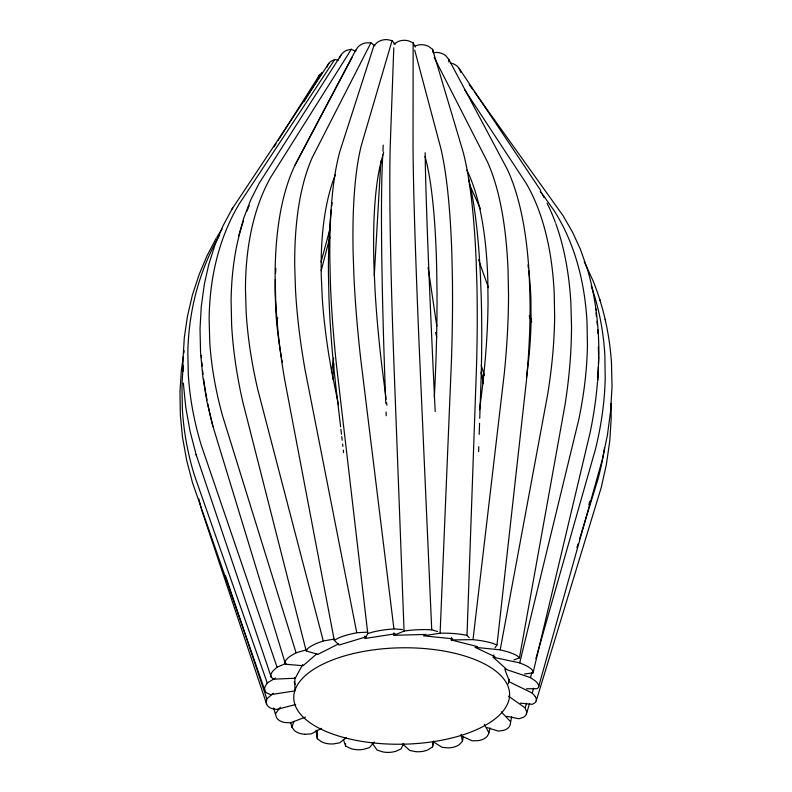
<?xml version="1.0" encoding="UTF-8"?>
<svg xmlns="http://www.w3.org/2000/svg" width="792" height="792" viewBox="0 0 792 792"><rect width="100%" height="100%" fill="white"/><g stroke="black" fill="none" stroke-linecap="round" stroke-linejoin="round"><path stroke-width="1.19" d="M393.921 44.075L398.267 41.461A16.008 15.434 0.5 0 1 408.474 40.808L413.147 42.847L413.028 143.778A394.99 8.662 87 0 0 415.483 249.846L416.344 274.26A394.99 8.662 87 0 0 419.661 357.103L431.729 629.808L437.57 631.511M478.606 451.658L478.774 446.708M479.19 434.353L479.566 423.225M479.734 418.285L481.17 376.259A367.943 62.766 -84.6 0 0 481.318 300.039L480.506 277.408A367.943 62.766 -84.6 0 0 468.418 178.23M393.792 47.777L390.258 145.154A394.733 14.177 87.1 0 0 390.614 251.272L391.169 275.685A394.733 14.177 87.1 0 0 393.733 358.509L404.059 631.066L394.01 635.313L393.931 632.848M469.22 637.679L467.013 635.362L476.566 364.746A393.872 64.934 -84.6 0 0 476.853 282.437L476.042 258.123A393.872 64.934 -84.6 0 0 463.112 151.876L432.551 49.322L428.601 46.391A16.008 15.216 -23.3 0 0 418.612 44.926L415.315 45.857M452.697 638.788L423.492 635.827L440.114 633.164L451.4 361.924A394.772 59.697 -84.5 0 0 452.42 279.467L451.885 255.133A394.772 59.697 -84.5 0 0 440.956 148.866L414.711 50.134M597.752 380.546L598.851 356.519M382.942 151.222L383.229 145.114M374.25 275.814L380.873 160.934M448.717 61.905L448.866 59.499L445.906 55.866A15.988 14.682 -33.6 0 0 436.897 52.421L433.551 52.648M333.828 363.251L333.085 374.349A474.596 67.063 -83.3 0 0 332.788 379.2M402.633 743.995L409.83 750.489L416.087 751.697A20.206 14.216 8.2 0 0 428.165 749.757L432.59 746.816L433.105 741.906M495.05 647.797L496.99 645.015L526.383 381.071A394.782 135.076 -75.7 0 0 530.036 300.524L529.284 276.517A394.782 135.076 -75.7 0 0 507.167 169.042L448.866 59.499M451.519 637.511L451.212 639.956L473.012 639.619L504.187 374.408A396.792 130.868 -75.6 0 0 508.523 293.575L508.028 269.508A396.792 130.868 -75.6 0 0 487.535 162.033L434.155 57.43M479.526 409.801L479.982 406.128A377.091 122.017 -75.5 0 0 488.03 302.287L487.793 279.507A377.091 122.017 -75.5 0 0 466.864 170.102M183.338 356.558L181.328 370.547L179.962 391.951L180.348 414.949L182.467 436.986L186.684 460.429L192.525 482.754L264.815 690.357M183.843 353.064L184.18 350.737M432.59 746.816L433.481 741.025M513.869 659.974L519.453 657.875L565.102 404.316A397.98 199.079 -65.6 0 0 571.517 326.492L570.874 302.97A397.98 199.079 -65.6 0 0 555.786 223.582M432.937 741.589L442.134 747.361L448.44 747.886A20.345 13.593 13.5 0 0 459.231 744.698L462.449 741.332L463.34 736.491M494.98 656.736L475.032 647.321L500.188 649.836L547.638 394.584A401 196.416 -65.5 0 0 554.648 316.384L554.202 292.763A401 196.416 -65.5 0 0 526.126 183.239L464.597 89.664M524.542 674.032L533.046 672.824L532.719 670.705A22.146 6.178 15.3 0 0 525.65 665.419L519.71 662.874L493.228 657.271L493.832 654.875M533.046 672.824L590.218 432.155A403.811 254.588 -53.2 0 0 597.505 381.665M519.71 662.874L578.596 420.344A407.702 253.658 -53.1 0 0 587.436 345.47L587.03 322.443A407.702 253.658 -53.1 0 0 553.954 210.385L540.352 191.258M461.033 735.798L472.21 740.807L478.229 740.659A20.562 12.712 17.2 0 0 487.1 736.382L488.525 734.016L490.08 727.937M508.157 683.912L509.494 679.209M383.665 152.054L379.972 166.36A372.883 74.824 78.4 0 0 374.022 267.27L375.032 289.941A372.883 74.824 78.4 0 0 381.873 366.102L386.11 399.168M321.176 270.656L329.888 237.303M276.448 322.601L277.735 317.849M321.067 261.914L329.789 229.69M588.812 504.831L589.812 501.267M526.551 688.773L537.223 688.693L538.441 687.426L602.395 459.33L607.434 434.976L610.592 411.147L612.038 386.753L611.483 363.013C609.642 334.788 603.583 306.87 593 280.625L584.209 261.707M238.679 235.966L243.797 217.958L250.698 199.98L258.954 183.605L340.976 55.133M538.689 686.654A21.839 7.554 17.9 0 0 535.125 680.783L530.482 677.635L531.838 672.883M535.897 658.607L595.436 449.282A417.176 299.94 -37.4 0 0 605.217 378.101L604.86 355.717A417.176 299.94 -37.4 0 0 591.218 285.981M486.852 727.511L498.336 731.125L503.712 730.343A20.849 11.613 19.4 0 0 510.078 725.185L511.672 716.641M395.287 633.788L365.132 638.471L367.785 633.551L336.422 364.587A396.604 87.714 78.6 0 1 330.403 282.695L329.838 258.42A396.604 87.714 78.6 0 1 339.897 151.312L373.883 45.768L377.378 42.342A16.058 15.236 23.7 0 1 387.041 39.6L392.07 40.62L361.261 145.639A398.029 82.724 78.5 0 0 353.123 252.668L353.965 276.972A398.029 82.724 78.5 0 0 360.726 359.053L393.931 628.898L402.435 629.561M273.319 693.287L266.845 698.871L266.32 702.851A21.552 11.454 -21.6 0 0 271.507 708.474L276.586 709.483L295.654 704.504M536.233 700.861L601.247 487.466L606.365 464.548L609.8 440.718L611.206 418.404L610.969 403.435M535.283 696.554L532.174 693L533.63 688.268M576.903 547.599L578.002 544.054M579.457 539.322L598 479.041A429.353 332.571 -17.7 0 0 604.563 447.925M526.383 713.948L529.64 703.346M506.801 716.314L518.839 718.75L523.225 717.423A21.166 10.355 20.1 0 0 526.591 711.662L525.146 707.89L526.611 703.177M338.6 643.876L317.919 654.36L306.197 650.925L307.633 648.688A22.691 5.712 -15.8 0 1 316.711 643.391L323.284 640.966L334.244 639.104M304.811 734.273A20.84 13.543 -16.8 0 1 294.555 730.679L291.842 727.135L294 721.373M339.699 57.856L340.253 56.45A16.068 13.929 36.2 0 1 346.738 50.322L351.341 49.292L355.747 51.371M355.153 51.51L357.548 47.48A16.097 14.701 33.1 0 1 365.924 42.867L370.933 42.827L374.844 45.788M403.643 743.688L401.029 748.935L395.644 751.341A20.186 14.543 1.6 0 1 382.942 751.935L377.071 750.064L372.19 743.114M370.933 42.827L312.394 157.271A403.009 154.044 69.1 0 0 294.723 266.29L295.525 290.288A403.009 154.044 69.1 0 0 305.168 370.399L356.766 632.739L367.696 632.135M216.077 238.481L206.93 255.994L199.168 274.468L192.397 295.06L187.397 316.572L184.318 337.61L182.903 360.667L183.1 371.28M294.951 165.122L355.776 50.074M352.282 56.945L294.268 166.696A400.475 157.796 69.2 0 0 275.121 275.755L275.675 299.693A400.475 157.796 69.2 0 0 284.635 379.487L334.283 640.381L339.105 645.015L365.993 636.857M328.888 63.34L231.868 209.296L223.166 225.542L215.157 244.352L208.781 264.449L204.316 284.348L201.257 306.722L200.02 328.769L200.574 353.044L202.841 376.883L206.94 401.485L212.909 426.72M302.683 664.538L295.258 678.229L273.547 679.18L271.24 677.18L196.079 454.499L189.951 430.709L185.774 407.286L183.328 383.08M351.341 49.292L270.587 177.467A410.117 219.305 58.1 0 0 245.461 289.169L246.173 312.692A410.117 219.305 58.1 0 0 257.855 389.862L323.284 640.966M216.741 237.392L222.007 229.066M274.022 146.886L276.002 143.758M277.972 140.639L319.453 75.101L322.324 72.537L303.91 101.673M338.184 60.321L334.749 59.469L239.065 204.158A419.602 275.2 44.4 0 0 209.137 318.869L209.741 341.798A419.602 275.2 44.4 0 0 222.443 415.424L296.089 652.796L290.634 655.924A22.493 7.118 -18.8 0 0 285.041 661.993L285.536 664.231L303.019 665.735L316.859 653.786M231.868 209.296L232.68 208.088M305.474 717.097L290.486 722.829L284.595 722.482A21.186 12.623 -19.9 0 1 276.557 717.75L275.378 713.899L280.328 707.246M275.428 678.041L267.241 682.932L264.964 686.852A21.899 10.098 -21.8 0 0 266.795 693.049L270.656 694.624L294.891 690.921L294.881 677.457M374.289 742.054L369.488 747.579L363.449 749.38A20.285 14.553 -5.4 0 1 350.797 748.579L345.639 746.074L343.342 739.372M286.011 663.419L277.061 667.181L273.082 670.814A22.226 8.623 -20.9 0 0 271.24 677.18M346.371 737.639L339.699 742.807L333.323 743.936A20.503 14.236 -11.6 0 1 321.433 741.758L317.295 738.698L316.018 730.145M334.283 640.381L337.63 638.392A22.82 4.534 -11.8 0 1 349.589 634.333L356.766 632.739M321.602 728.333L311.147 733.917L304.811 734.273M334.749 59.469L330.878 61.36A15.988 12.969 36.1 0 0 327.027 67.122M367.785 633.551L372.814 632.056A22.879 3.712 -7.2 0 1 386.724 629.581L393.931 628.898M296.089 652.796L306.623 649.787M404.059 631.066L410.365 630.264A22.859 3.346 -2.3 0 1 425.096 629.591L431.729 629.808M394.01 635.313L426.037 634.442M440.114 633.164L447.193 633.194A22.78 3.445 2.8 0 1 461.498 634.362L467.013 635.362M520.354 703.148L532.214 704.336L535.283 702.573A21.503 8.979 19.6 0 0 535.283 696.554M473.012 639.619L480.259 640.55A22.622 4.01 7.6 0 1 493.01 643.421L496.99 645.015M450.222 63.023L451.777 63.33A15.909 13.929 -37.3 0 1 459.172 68.459L540.698 190.456M500.188 649.836L507.028 651.618A22.414 4.96 11.8 0 1 517.265 655.895L519.453 657.875M451.212 639.956L477.546 646.628M504.652 668.983L530.482 677.635M508.741 681.566L532.174 693M508.484 696.168L525.146 707.89M493.228 657.271L506.524 669.22M501.306 711.85L510.296 721.383M392.07 40.62L395.188 44.312M469.22 84.615L472.804 89.615M474.24 91.615L563.033 215.642L572.626 232.353L580.358 249.173L587.258 268.696C595.584 296.762 599.029 326.076 598.861 355.301M540.352 191.446L541.718 193.495M459.172 68.449L460.944 72.547M484.318 724.324L488.902 732.719M529.303 315.414L531.62 319.76M413.147 42.847L415.236 47.084M469.319 184.249L480.506 208.94M505.078 670.091L509.345 681.15M294.178 682.021L295.01 684.347M478.556 259.746L488.436 287.674M267.241 682.932L194.317 474.982A445.48 345.124 5.4 0 1 182.358 408.86L181.982 387.248A445.48 345.124 5.4 0 1 183.328 365.983M277.061 667.181L201.079 444.619A431.541 318.305 26.8 0 1 188.318 374.784L187.833 352.509A431.541 318.305 26.8 0 1 219.74 234.887M196.079 454.499L196.446 455.588M225.502 575.784L266.845 698.871M266.627 704.058L201.514 509.543L198.871 498.99M285.536 664.231L213.652 428.69A415.196 275.527 44.5 0 1 207.722 403.603M273.626 707.989L275.378 713.899M599.841 299.435L600.178 300.693M605.197 319.275L605.543 320.522M306.197 650.925L242.718 401.593A406.583 221.384 58.2 0 1 231.63 324.809L231.106 301.366A406.583 221.384 58.2 0 1 243.372 221.027M435.59 332.442L436.748 337.253M290.704 722.324L291.842 727.135M432.551 49.322L433.283 52.896M338.471 404.841L332.046 373.369A378.21 141.907 69 0 1 322.324 298.891L321.285 276.487A378.21 141.907 69 0 1 335.353 174.814M461.142 734.372L462.449 741.332M595.98 308.979L596.208 310.286M428.106 267.468L436.798 326.076M386.585 402.841L386.902 405.286M340.61 426.838L337.778 402.366A375.467 84.863 78.6 0 1 328.957 297.436L328.442 274.507A375.467 84.863 78.6 0 1 331.323 209.484M340.897 429.284L341.461 434.174M341.748 436.62L342.174 440.293M342.599 443.965L342.877 446.411M343.302 450.074L343.589 452.529M364.845 636.026L365.132 638.471M345.49 743.609L345.639 746.074M435.194 411.573L433.085 367.112A369.458 5.623 87 0 1 429.67 290.347L428.729 267.597A369.458 5.623 87 0 1 425.403 167.538L425.146 152.747M385.773 403.375L385.506 395.97A374.091 15.592 87.1 0 1 382.348 289.694L381.922 266.617A374.091 15.592 87.1 0 1 382.774 154.895M386.08 412.008L386.209 415.711M598.356 346.837L598.613 357.707A403.811 254.588 -53.2 0 1 598.485 363.607M317.295 730.165L317.295 738.698M331.402 372.626A471.23 186.219 -71.4 0 1 333.689 358.053M481.16 373.062A465.171 231.66 62.4 0 1 483.437 383.724M481.19 372.002A489.545 247.619 62.3 0 1 483.061 380.17M481.199 365.191A437.224 291.882 46.7 0 1 484.298 375.378M529.343 316.434A437.402 325.215 27.8 0 1 531.769 321.918M595.98 312.949A403.811 254.588 -53.2 0 1 596.435 316.503M596.98 321.295A403.811 254.588 -53.2 0 1 597.336 324.928M597.742 329.818A403.811 254.588 -53.2 0 1 598 333.531M598.366 367.171A403.811 254.588 -53.2 0 1 597.604 380.447M527.977 264.875A381.655 184.774 -65.4 0 1 528.442 268.33M528.729 270.656A381.655 184.774 -65.4 0 1 530.907 298.841L531.076 321.215A381.655 184.774 -65.4 0 1 526.423 377.942M542.332 194.525A397.98 199.079 -65.6 0 1 544.124 197.693M547.024 203.158A397.98 199.079 -65.6 0 1 555.35 222.394M425.047 156.42A374.616 54.311 -84.4 0 1 436.679 268.359L437.006 291.377A374.616 54.311 -84.4 0 1 434.333 397.277M331.739 205.999A375.467 84.863 78.6 0 1 332.165 202.594M282.289 362.083A385.536 203.732 58 0 1 281.833 359.647M281.398 357.212A385.536 203.732 58 0 1 276.151 316.226L275.151 294.238A385.536 203.732 58 0 1 275.289 279.408M275.547 273.408A385.536 203.732 58 0 1 275.863 268.399M247.015 210.989A406.583 221.384 58.2 0 1 249.223 205.643M207.029 400.079A415.196 275.527 44.5 0 1 203.643 379.16M203.049 374.359A415.196 275.527 44.5 0 1 202.643 370.775M202.178 366.023A415.196 275.527 44.5 0 1 201.871 362.488M201.524 357.796A415.196 275.527 44.5 0 1 201.376 355.469M318.275 77.378A15.86 11.89 34.1 0 1 319.463 75.101M348.114 738.619A107.95 48.213 -1 0 0 509.603 694.287A107.95 48.213 -1 0 0 347.282 655.123A107.95 48.213 -1 0 0 348.114 738.619"/></g></svg>
